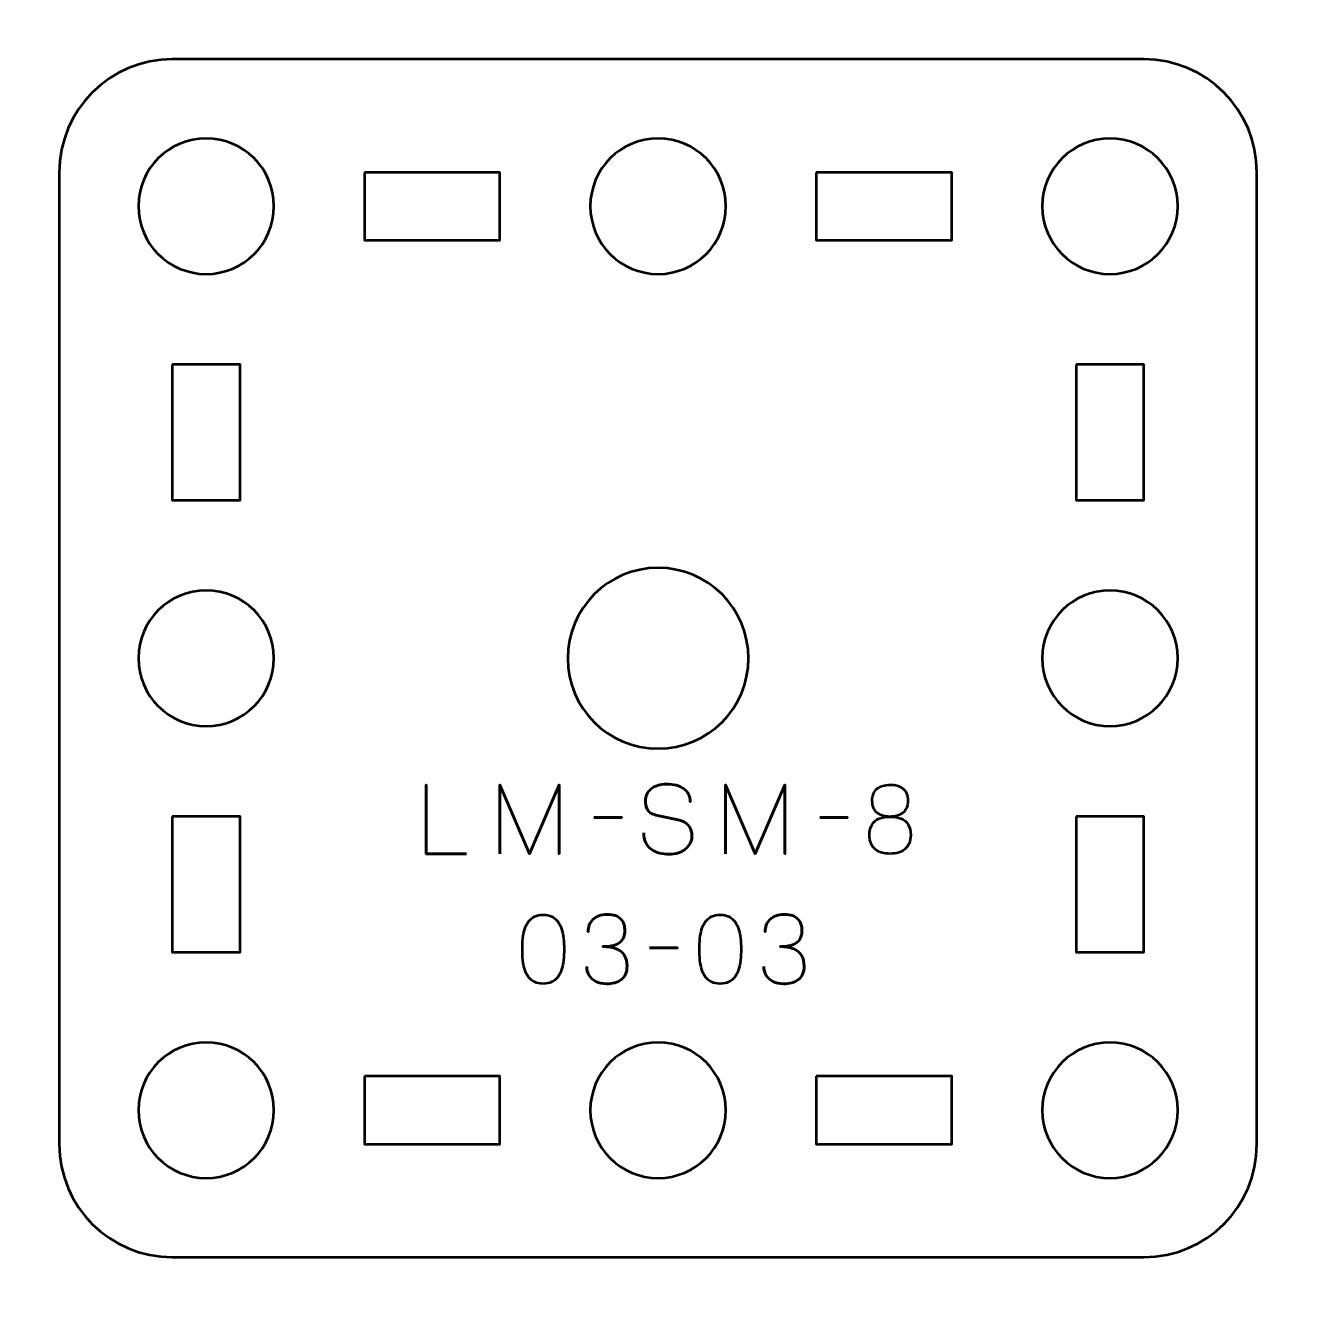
# Model space of a CAD drawing. Header units: centimetres. Extents: x -21 to 0, y -29.7 to 0.
# Drawn here: x -13.3 to -7.68, y -22.77 to -17.15 of the extents above; entities that cross this region are included whole.
import ezdxf

# ---------------------------------------------------------------- set-up
doc = ezdxf.new("R2010")
doc.units = ezdxf.units.CM
doc.header["$MEASUREMENT"] = 0
doc.layers.add('Layer 1', color=7, linetype='Continuous')

msp = doc.modelspace()

# ---------------------------------------------------------------- linework, layer by layer
at = {"layer": 'Layer 1', "color": 22, "lineweight": 53}
msp.add_open_spline([(-21.00003, -29.19995), (-21.00003, -29.19995), (-21.00003, -0.49992), (-21.00003, -0.49992), (-21.00003, -0.49992), (-21.00003, -0.22295), (-20.77694, 0.00004), (-20.49994, 0.00004), (-20.49994, 0.00004), (-20.49994, 0.00004), (-0.50008, 0.00004), (-0.50008, 0.00004), (-0.50008, 0.00004), (-0.22294, 0.00004), (0.00002, -0.22295), (0.00002, -0.49992), (0.00002, -0.49992), (0.00002, -0.49992), (0.00002, -29.19995), (0.00002, -29.19995), (0.00002, -29.19995), (0.00002, -29.47695), (-0.22294, -29.70004), (-0.50008, -29.70004), (-0.50008, -29.70004), (-0.50008, -29.70004), (-20.49994, -29.70004), (-20.49994, -29.70004), (-20.49994, -29.70004), (-20.77694, -29.70004), (-21.00003, -29.47695), (-21.00003, -29.19995)], degree=3, knots=[0, 0, 0, 0, 0.125, 0.125, 0.125, 0.125, 0.25, 0.25, 0.25, 0.25, 0.375, 0.375, 0.375, 0.375, 0.5, 0.5, 0.5, 0.5, 0.625, 0.625, 0.625, 0.625, 0.75, 0.75, 0.75, 0.75, 0.875, 0.875, 0.875, 0.875, 1, 1, 1, 1], dxfattribs=at)
at = {"layer": 'Layer 1', "color": 114, "lineweight": 53}
msp.add_open_spline([(-12.64994, -17.3), (-12.64994, -17.3), (-8.35007, -17.3), (-8.35007, -17.3), (-8.35007, -17.3), (-8.07293, -17.3), (-7.84997, -17.52309), (-7.84997, -17.80009), (-7.84997, -17.80009), (-7.84997, -17.80009), (-7.84997, -22.09996), (-7.84997, -22.09996), (-7.84997, -22.09996), (-7.84997, -22.3771), (-8.07293, -22.60006), (-8.35007, -22.60006), (-8.35007, -22.60006), (-8.35007, -22.60006), (-12.64994, -22.60006), (-12.64994, -22.60006), (-12.64994, -22.60006), (-12.92694, -22.60006), (-13.15003, -22.3771), (-13.15003, -22.09996), (-13.15003, -22.09996), (-13.15003, -22.09996), (-13.15003, -17.80009), (-13.15003, -17.80009), (-13.15003, -17.80009), (-13.15003, -17.52309), (-12.92694, -17.3), (-12.64994, -17.3)], degree=3, knots=[0, 0, 0, 0, 0.125, 0.125, 0.125, 0.125, 0.25, 0.25, 0.25, 0.25, 0.375, 0.375, 0.375, 0.375, 0.5, 0.5, 0.5, 0.5, 0.625, 0.625, 0.625, 0.625, 0.75, 0.75, 0.75, 0.75, 0.875, 0.875, 0.875, 0.875, 1, 1, 1, 1], dxfattribs=at)
at = {"layer": 'Layer 1', "lineweight": 53}
for points in [[(-12.2, -17.95003), (-12.2, -18.1158), (-12.33423, -18.25003), (-12.50001, -18.25003), (-12.50001, -18.25003), (-12.66567, -18.25003), (-12.80001, -18.1158), (-12.80001, -17.95003), (-12.80001, -17.95003), (-12.80001, -17.78436), (-12.66567, -17.65002), (-12.50001, -17.65002), (-12.50001, -17.65002), (-12.33423, -17.65002), (-12.2, -17.78436), (-12.2, -17.95003)], [(-10.19993, -17.95003), (-10.19993, -18.1158), (-10.3343, -18.25003), (-10.49993, -18.25003), (-10.49993, -18.25003), (-10.6657, -18.25003), (-10.79993, -18.1158), (-10.79993, -17.95003), (-10.79993, -17.95003), (-10.79993, -17.78436), (-10.6657, -17.65002), (-10.49993, -17.65002), (-10.49993, -17.65002), (-10.3343, -17.65002), (-10.19993, -17.78436), (-10.19993, -17.95003)], [(-8.2, -17.95003), (-8.2, -18.1158), (-8.33433, -18.25003), (-8.5, -18.25003), (-8.5, -18.25003), (-8.66563, -18.25003), (-8.8, -18.1158), (-8.8, -17.95003), (-8.8, -17.95003), (-8.8, -17.78436), (-8.66563, -17.65002), (-8.5, -17.65002), (-8.5, -17.65002), (-8.33433, -17.65002), (-8.2, -17.78436), (-8.2, -17.95003)], [(-11.79999, -17.80009), (-11.79999, -17.80009), (-11.19998, -17.80009), (-11.19998, -17.80009), (-11.19998, -17.80009), (-11.19998, -17.80009), (-11.19998, -18.1001), (-11.19998, -18.1001), (-11.19998, -18.1001), (-11.19998, -18.1001), (-11.79999, -18.1001), (-11.79999, -18.1001), (-11.79999, -18.1001), (-11.79999, -18.1001), (-11.79999, -17.80009), (-11.79999, -17.80009)], [(-9.80002, -17.80009), (-9.80002, -17.80009), (-9.20002, -17.80009), (-9.20002, -17.80009), (-9.20002, -17.80009), (-9.20002, -17.80009), (-9.20002, -18.1001), (-9.20002, -18.1001), (-9.20002, -18.1001), (-9.20002, -18.1001), (-9.80002, -18.1001), (-9.80002, -18.1001), (-9.80002, -18.1001), (-9.80002, -18.1001), (-9.80002, -17.80009), (-9.80002, -17.80009)], [(-12.64994, -18.65004), (-12.64994, -18.65004), (-12.34993, -18.65004), (-12.34993, -18.65004), (-12.34993, -18.65004), (-12.34993, -18.65004), (-12.34993, -19.25005), (-12.34993, -19.25005), (-12.34993, -19.25005), (-12.34993, -19.25005), (-12.64994, -19.25005), (-12.64994, -19.25005), (-12.64994, -19.25005), (-12.64994, -19.25005), (-12.64994, -18.65004), (-12.64994, -18.65004)], [(-8.65007, -18.65004), (-8.65007, -18.65004), (-8.35007, -18.65004), (-8.35007, -18.65004), (-8.35007, -18.65004), (-8.35007, -18.65004), (-8.35007, -19.25005), (-8.35007, -19.25005), (-8.35007, -19.25005), (-8.35007, -19.25005), (-8.65007, -19.25005), (-8.65007, -19.25005), (-8.65007, -19.25005), (-8.65007, -19.25005), (-8.65007, -18.65004), (-8.65007, -18.65004)], [(-10.09993, -19.9501), (-10.09993, -20.17094), (-10.27909, -20.3501), (-10.49993, -20.3501), (-10.49993, -20.3501), (-10.72096, -20.3501), (-10.89993, -20.17094), (-10.89993, -19.9501), (-10.89993, -19.9501), (-10.89993, -19.72907), (-10.72096, -19.5501), (-10.49993, -19.5501), (-10.49993, -19.5501), (-10.27909, -19.5501), (-10.09993, -19.72907), (-10.09993, -19.9501)], [(-12.2, -19.9501), (-12.2, -20.11573), (-12.33423, -20.2501), (-12.50001, -20.2501), (-12.50001, -20.2501), (-12.66567, -20.2501), (-12.80001, -20.11573), (-12.80001, -19.9501), (-12.80001, -19.9501), (-12.80001, -19.78433), (-12.66567, -19.6501), (-12.50001, -19.6501), (-12.50001, -19.6501), (-12.33423, -19.6501), (-12.2, -19.78433), (-12.2, -19.9501)], [(-8.2, -19.9501), (-8.2, -20.11573), (-8.33433, -20.2501), (-8.5, -20.2501), (-8.5, -20.2501), (-8.66563, -20.2501), (-8.8, -20.11573), (-8.8, -19.9501), (-8.8, -19.9501), (-8.8, -19.78433), (-8.66563, -19.6501), (-8.5, -19.6501), (-8.5, -19.6501), (-8.33433, -19.6501), (-8.2, -19.78433), (-8.2, -19.9501)], [(-12.64994, -20.65001), (-12.64994, -20.65001), (-12.34993, -20.65001), (-12.34993, -20.65001), (-12.34993, -20.65001), (-12.34993, -20.65001), (-12.34993, -21.25001), (-12.34993, -21.25001), (-12.34993, -21.25001), (-12.34993, -21.25001), (-12.64994, -21.25001), (-12.64994, -21.25001), (-12.64994, -21.25001), (-12.64994, -21.25001), (-12.64994, -20.65001), (-12.64994, -20.65001)], [(-8.65007, -20.65001), (-8.65007, -20.65001), (-8.35007, -20.65001), (-8.35007, -20.65001), (-8.35007, -20.65001), (-8.35007, -20.65001), (-8.35007, -21.25001), (-8.35007, -21.25001), (-8.35007, -21.25001), (-8.35007, -21.25001), (-8.65007, -21.25001), (-8.65007, -21.25001), (-8.65007, -21.25001), (-8.65007, -21.25001), (-8.65007, -20.65001), (-8.65007, -20.65001)], [(-12.2, -21.95003), (-12.2, -22.1157), (-12.33423, -22.25003), (-12.50001, -22.25003), (-12.50001, -22.25003), (-12.66567, -22.25003), (-12.80001, -22.1157), (-12.80001, -21.95003), (-12.80001, -21.95003), (-12.80001, -21.7844), (-12.66567, -21.65003), (-12.50001, -21.65003), (-12.50001, -21.65003), (-12.33423, -21.65003), (-12.2, -21.7844), (-12.2, -21.95003)], [(-10.19993, -21.95003), (-10.19993, -22.1157), (-10.3343, -22.25003), (-10.49993, -22.25003), (-10.49993, -22.25003), (-10.6657, -22.25003), (-10.79993, -22.1157), (-10.79993, -21.95003), (-10.79993, -21.95003), (-10.79993, -21.7844), (-10.6657, -21.65003), (-10.49993, -21.65003), (-10.49993, -21.65003), (-10.3343, -21.65003), (-10.19993, -21.7844), (-10.19993, -21.95003)], [(-8.2, -21.95003), (-8.2, -22.1157), (-8.33433, -22.25003), (-8.5, -22.25003), (-8.5, -22.25003), (-8.66563, -22.25003), (-8.8, -22.1157), (-8.8, -21.95003), (-8.8, -21.95003), (-8.8, -21.7844), (-8.66563, -21.65003), (-8.5, -21.65003), (-8.5, -21.65003), (-8.33433, -21.65003), (-8.2, -21.7844), (-8.2, -21.95003)], [(-11.79999, -21.79996), (-11.79999, -21.79996), (-11.19998, -21.79996), (-11.19998, -21.79996), (-11.19998, -21.79996), (-11.19998, -21.79996), (-11.19998, -22.09996), (-11.19998, -22.09996), (-11.19998, -22.09996), (-11.19998, -22.09996), (-11.79999, -22.09996), (-11.79999, -22.09996), (-11.79999, -22.09996), (-11.79999, -22.09996), (-11.79999, -21.79996), (-11.79999, -21.79996)], [(-9.80002, -21.79996), (-9.80002, -21.79996), (-9.20002, -21.79996), (-9.20002, -21.79996), (-9.20002, -21.79996), (-9.20002, -21.79996), (-9.20002, -22.09996), (-9.20002, -22.09996), (-9.20002, -22.09996), (-9.20002, -22.09996), (-9.80002, -22.09996), (-9.80002, -22.09996), (-9.80002, -22.09996), (-9.80002, -22.09996), (-9.80002, -21.79996), (-9.80002, -21.79996)]]:
    msp.add_open_spline(points, degree=3, knots=[0, 0, 0, 0, 0.25, 0.25, 0.25, 0.25, 0.5, 0.5, 0.5, 0.5, 0.75, 0.75, 0.75, 0.75, 1, 1, 1, 1], dxfattribs=at)
at = {"layer": 'Layer 1', "color": 30, "lineweight": 53}
for points, knots in [([(-11.34839, -20.81499), (-11.34839, -20.81499), (-11.52661, -20.81499), (-11.52661, -20.81499), (-11.52661, -20.81499), (-11.52661, -20.81499), (-11.52661, -20.50977), (-11.52661, -20.50977), (-11.52661, -20.50977), (-11.52661, -20.50977), (-11.52661, -20.81499), (-11.52661, -20.81499), (-11.52661, -20.81499), (-11.52661, -20.81499), (-11.34839, -20.81499), (-11.34839, -20.81499)], [0, 0, 0, 0, 0.25, 0.25, 0.25, 0.25, 0.5, 0.5, 0.5, 0.5, 0.75, 0.75, 0.75, 0.75, 1, 1, 1, 1]), ([(-11.20065, -20.81499), (-11.20065, -20.81499), (-11.20065, -20.50977), (-11.20065, -20.50977), (-11.20065, -20.50977), (-11.20065, -20.50977), (-11.06942, -20.81499), (-11.06942, -20.81499), (-11.06942, -20.81499), (-11.06942, -20.81499), (-10.93776, -20.50977), (-10.93776, -20.50977), (-10.93776, -20.50977), (-10.93776, -20.50977), (-10.93776, -20.81499), (-10.93776, -20.81499), (-10.93776, -20.81499), (-10.93776, -20.81499), (-10.93776, -20.50977), (-10.93776, -20.50977), (-10.93776, -20.50977), (-10.93776, -20.50977), (-11.06942, -20.81499), (-11.06942, -20.81499), (-11.06942, -20.81499), (-11.06942, -20.81499), (-11.20065, -20.50977), (-11.20065, -20.50977), (-11.20065, -20.50977), (-11.20065, -20.50977), (-11.20065, -20.81499), (-11.20065, -20.81499)], [0, 0, 0, 0, 0.125, 0.125, 0.125, 0.125, 0.25, 0.25, 0.25, 0.25, 0.375, 0.375, 0.375, 0.375, 0.5, 0.5, 0.5, 0.5, 0.625, 0.625, 0.625, 0.625, 0.75, 0.75, 0.75, 0.75, 0.875, 0.875, 0.875, 0.875, 1, 1, 1, 1]), ([(-10.56354, -20.7227), (-10.5634, -20.73957), (-10.56044, -20.75403), (-10.55451, -20.7661), (-10.55451, -20.7661), (-10.54865, -20.77809), (-10.54047, -20.7879), (-10.53017, -20.79552), (-10.53017, -20.79552), (-10.5198, -20.80307), (-10.50787, -20.80864), (-10.4944, -20.81224), (-10.4944, -20.81224), (-10.48099, -20.81577), (-10.4666, -20.81753), (-10.45136, -20.81753), (-10.45136, -20.81753), (-10.43598, -20.81746), (-10.42215, -20.8152), (-10.4098, -20.8109), (-10.4098, -20.8109), (-10.39752, -20.80659), (-10.38701, -20.80081), (-10.37819, -20.79354), (-10.37819, -20.79354), (-10.36944, -20.78627), (-10.36267, -20.77816), (-10.35787, -20.76913), (-10.35787, -20.76913), (-10.35307, -20.7601), (-10.35053, -20.75086), (-10.35018, -20.74133), (-10.35018, -20.74133), (-10.34976, -20.72884), (-10.35159, -20.71741), (-10.35561, -20.70711), (-10.35561, -20.70711), (-10.35964, -20.69681), (-10.36585, -20.6882), (-10.37424, -20.68115), (-10.37424, -20.68115), (-10.38257, -20.67409), (-10.39308, -20.66915), (-10.40564, -20.6664), (-10.40564, -20.6664), (-10.40564, -20.6664), (-10.50935, -20.64396), (-10.50935, -20.64396), (-10.50935, -20.64396), (-10.51909, -20.64192), (-10.52749, -20.63846), (-10.5344, -20.63366), (-10.5344, -20.63366), (-10.54132, -20.6288), (-10.54668, -20.62209), (-10.55035, -20.61348), (-10.55035, -20.61348), (-10.55402, -20.60495), (-10.55592, -20.59408), (-10.55592, -20.58089), (-10.55592, -20.58089), (-10.55592, -20.57087), (-10.55387, -20.56142), (-10.54971, -20.55253), (-10.54971, -20.55253), (-10.54562, -20.54364), (-10.53955, -20.5358), (-10.53158, -20.52889), (-10.53158, -20.52889), (-10.52361, -20.52205), (-10.51373, -20.51668), (-10.50202, -20.5128), (-10.50202, -20.5128), (-10.49023, -20.50885), (-10.47676, -20.50688), (-10.46152, -20.50681), (-10.46152, -20.50681), (-10.44621, -20.50681), (-10.43217, -20.50857), (-10.41933, -20.5121), (-10.41933, -20.5121), (-10.40656, -20.51563), (-10.39548, -20.52071), (-10.38617, -20.52748), (-10.38617, -20.52748), (-10.37685, -20.53425), (-10.36966, -20.54258), (-10.36472, -20.55231), (-10.36472, -20.55231), (-10.35978, -20.56212), (-10.35745, -20.57334), (-10.3578, -20.58597), (-10.3578, -20.58597), (-10.35745, -20.57334), (-10.35978, -20.56212), (-10.36472, -20.55231), (-10.36472, -20.55231), (-10.36966, -20.54258), (-10.37685, -20.53425), (-10.38617, -20.52748), (-10.38617, -20.52748), (-10.39548, -20.52071), (-10.40656, -20.51563), (-10.41933, -20.5121), (-10.41933, -20.5121), (-10.43217, -20.50857), (-10.44621, -20.50681), (-10.46152, -20.50681), (-10.46152, -20.50681), (-10.47676, -20.50688), (-10.49023, -20.50885), (-10.50202, -20.5128), (-10.50202, -20.5128), (-10.51373, -20.51668), (-10.52361, -20.52205), (-10.53158, -20.52889), (-10.53158, -20.52889), (-10.53955, -20.5358), (-10.54562, -20.54364), (-10.54971, -20.55253), (-10.54971, -20.55253), (-10.55387, -20.56142), (-10.55592, -20.57087), (-10.55592, -20.58089), (-10.55592, -20.58089), (-10.55592, -20.59408), (-10.55409, -20.60495), (-10.55056, -20.61341), (-10.55056, -20.61341), (-10.54696, -20.62195), (-10.54167, -20.62858), (-10.53475, -20.63345), (-10.53475, -20.63345), (-10.52784, -20.63825), (-10.51937, -20.64178), (-10.50935, -20.64396), (-10.50935, -20.64396), (-10.50935, -20.64396), (-10.40564, -20.6664), (-10.40564, -20.6664), (-10.40564, -20.6664), (-10.3928, -20.66915), (-10.38221, -20.67409), (-10.37389, -20.68115), (-10.37389, -20.68115), (-10.36549, -20.6882), (-10.35935, -20.69681), (-10.3554, -20.70711), (-10.3554, -20.70711), (-10.35152, -20.71741), (-10.34976, -20.72884), (-10.35018, -20.74133), (-10.35018, -20.74133), (-10.35053, -20.75086), (-10.35307, -20.7601), (-10.35787, -20.76913), (-10.35787, -20.76913), (-10.36267, -20.77816), (-10.36944, -20.78627), (-10.37819, -20.79354), (-10.37819, -20.79354), (-10.38701, -20.80081), (-10.39752, -20.80659), (-10.4098, -20.8109), (-10.4098, -20.8109), (-10.42215, -20.8152), (-10.43598, -20.81746), (-10.45136, -20.81753), (-10.45136, -20.81753), (-10.4666, -20.81753), (-10.48099, -20.81577), (-10.4944, -20.81224), (-10.4944, -20.81224), (-10.50787, -20.80864), (-10.5198, -20.80307), (-10.53017, -20.79552), (-10.53017, -20.79552), (-10.54047, -20.7879), (-10.54865, -20.77809), (-10.55451, -20.7661), (-10.55451, -20.7661), (-10.56044, -20.75403), (-10.5634, -20.73957), (-10.56354, -20.7227)], [0, 0, 0, 0, 0.0217391, 0.0217391, 0.0217391, 0.0217391, 0.0434783, 0.0434783, 0.0434783, 0.0434783, 0.0652174, 0.0652174, 0.0652174, 0.0652174, 0.0869565, 0.0869565, 0.0869565, 0.0869565, 0.1086957, 0.1086957, 0.1086957, 0.1086957, 0.1304348, 0.1304348, 0.1304348, 0.1304348, 0.1521739, 0.1521739, 0.1521739, 0.1521739, 0.173913, 0.173913, 0.173913, 0.173913, 0.1956522, 0.1956522, 0.1956522, 0.1956522, 0.2173913, 0.2173913, 0.2173913, 0.2173913, 0.2391304, 0.2391304, 0.2391304, 0.2391304, 0.2608696, 0.2608696, 0.2608696, 0.2608696, 0.2826087, 0.2826087, 0.2826087, 0.2826087, 0.3043478, 0.3043478, 0.3043478, 0.3043478, 0.326087, 0.326087, 0.326087, 0.326087, 0.3478261, 0.3478261, 0.3478261, 0.3478261, 0.3695652, 0.3695652, 0.3695652, 0.3695652, 0.3913043, 0.3913043, 0.3913043, 0.3913043, 0.4130435, 0.4130435, 0.4130435, 0.4130435, 0.4347826, 0.4347826, 0.4347826, 0.4347826, 0.4565217, 0.4565217, 0.4565217, 0.4565217, 0.4782609, 0.4782609, 0.4782609, 0.4782609, 0.5, 0.5, 0.5, 0.5, 0.5217391, 0.5217391, 0.5217391, 0.5217391, 0.5434783, 0.5434783, 0.5434783, 0.5434783, 0.5652174, 0.5652174, 0.5652174, 0.5652174, 0.5869565, 0.5869565, 0.5869565, 0.5869565, 0.6086957, 0.6086957, 0.6086957, 0.6086957, 0.6304348, 0.6304348, 0.6304348, 0.6304348, 0.6521739, 0.6521739, 0.6521739, 0.6521739, 0.673913, 0.673913, 0.673913, 0.673913, 0.6956522, 0.6956522, 0.6956522, 0.6956522, 0.7173913, 0.7173913, 0.7173913, 0.7173913, 0.7391304, 0.7391304, 0.7391304, 0.7391304, 0.7608696, 0.7608696, 0.7608696, 0.7608696, 0.7826087, 0.7826087, 0.7826087, 0.7826087, 0.8043478, 0.8043478, 0.8043478, 0.8043478, 0.826087, 0.826087, 0.826087, 0.826087, 0.8478261, 0.8478261, 0.8478261, 0.8478261, 0.8695652, 0.8695652, 0.8695652, 0.8695652, 0.8913043, 0.8913043, 0.8913043, 0.8913043, 0.9130435, 0.9130435, 0.9130435, 0.9130435, 0.9347826, 0.9347826, 0.9347826, 0.9347826, 0.9565217, 0.9565217, 0.9565217, 0.9565217, 0.9782609, 0.9782609, 0.9782609, 0.9782609, 1, 1, 1, 1]), ([(-10.20159, -20.81499), (-10.20159, -20.81499), (-10.20159, -20.50977), (-10.20159, -20.50977), (-10.20159, -20.50977), (-10.20159, -20.50977), (-10.07036, -20.81499), (-10.07036, -20.81499), (-10.07036, -20.81499), (-10.07036, -20.81499), (-9.9387, -20.50977), (-9.9387, -20.50977), (-9.9387, -20.50977), (-9.9387, -20.50977), (-9.9387, -20.81499), (-9.9387, -20.81499), (-9.9387, -20.81499), (-9.9387, -20.81499), (-9.9387, -20.50977), (-9.9387, -20.50977), (-9.9387, -20.50977), (-9.9387, -20.50977), (-10.07036, -20.81499), (-10.07036, -20.81499), (-10.07036, -20.81499), (-10.07036, -20.81499), (-10.20159, -20.50977), (-10.20159, -20.50977), (-10.20159, -20.50977), (-10.20159, -20.50977), (-10.20159, -20.81499), (-10.20159, -20.81499)], [0, 0, 0, 0, 0.125, 0.125, 0.125, 0.125, 0.25, 0.25, 0.25, 0.25, 0.375, 0.375, 0.375, 0.375, 0.5, 0.5, 0.5, 0.5, 0.625, 0.625, 0.625, 0.625, 0.75, 0.75, 0.75, 0.75, 0.875, 0.875, 0.875, 0.875, 1, 1, 1, 1]), ([(-9.47346, -20.65116), (-9.4626, -20.65116), (-9.45244, -20.64989), (-9.44291, -20.64735), (-9.44291, -20.64735), (-9.43346, -20.64474), (-9.42513, -20.64065), (-9.41787, -20.63507), (-9.41787, -20.63507), (-9.41067, -20.6295), (-9.40503, -20.62223), (-9.40093, -20.61327), (-9.40093, -20.61327), (-9.39684, -20.60438), (-9.3948, -20.59359), (-9.39473, -20.58089), (-9.39473, -20.58089), (-9.3948, -20.56819), (-9.39677, -20.55732), (-9.40065, -20.54829), (-9.40065, -20.54829), (-9.40453, -20.53926), (-9.41004, -20.53185), (-9.41709, -20.52614), (-9.41709, -20.52614), (-9.42415, -20.52049), (-9.43247, -20.51633), (-9.44207, -20.51372), (-9.44207, -20.51372), (-9.45159, -20.51111), (-9.46211, -20.50998), (-9.47346, -20.51019), (-9.47346, -20.51019), (-9.48482, -20.51033), (-9.49534, -20.51182), (-9.50486, -20.51443), (-9.50486, -20.51443), (-9.51446, -20.51711), (-9.52278, -20.5212), (-9.52984, -20.52677), (-9.52984, -20.52677), (-9.53689, -20.53235), (-9.5424, -20.53961), (-9.54628, -20.5485), (-9.54628, -20.5485), (-9.55016, -20.55746), (-9.55213, -20.56819), (-9.5522, -20.58089), (-9.5522, -20.58089), (-9.55213, -20.59359), (-9.55009, -20.60438), (-9.54599, -20.61327), (-9.54599, -20.61327), (-9.5419, -20.62223), (-9.53626, -20.6295), (-9.52899, -20.63507), (-9.52899, -20.63507), (-9.52179, -20.64065), (-9.51347, -20.64474), (-9.50401, -20.64735), (-9.50401, -20.64735), (-9.49449, -20.64989), (-9.48433, -20.65116), (-9.47346, -20.65116)], [0, 0, 0, 0, 0.0625, 0.0625, 0.0625, 0.0625, 0.125, 0.125, 0.125, 0.125, 0.1875, 0.1875, 0.1875, 0.1875, 0.25, 0.25, 0.25, 0.25, 0.3125, 0.3125, 0.3125, 0.3125, 0.375, 0.375, 0.375, 0.375, 0.4375, 0.4375, 0.4375, 0.4375, 0.5, 0.5, 0.5, 0.5, 0.5625, 0.5625, 0.5625, 0.5625, 0.625, 0.625, 0.625, 0.625, 0.6875, 0.6875, 0.6875, 0.6875, 0.75, 0.75, 0.75, 0.75, 0.8125, 0.8125, 0.8125, 0.8125, 0.875, 0.875, 0.875, 0.875, 0.9375, 0.9375, 0.9375, 0.9375, 1, 1, 1, 1]), ([(-9.47346, -20.65116), (-9.4626, -20.65116), (-9.45244, -20.64989), (-9.44291, -20.64735), (-9.44291, -20.64735), (-9.43346, -20.64474), (-9.42513, -20.64065), (-9.41787, -20.63507), (-9.41787, -20.63507), (-9.41067, -20.6295), (-9.40503, -20.62223), (-9.40093, -20.61327), (-9.40093, -20.61327), (-9.39684, -20.60438), (-9.3948, -20.59359), (-9.39473, -20.58089), (-9.39473, -20.58089), (-9.3948, -20.56819), (-9.39677, -20.55732), (-9.40065, -20.54829), (-9.40065, -20.54829), (-9.40453, -20.53926), (-9.41004, -20.53185), (-9.41709, -20.52614), (-9.41709, -20.52614), (-9.42415, -20.52049), (-9.43247, -20.51633), (-9.44207, -20.51372), (-9.44207, -20.51372), (-9.45159, -20.51111), (-9.46211, -20.50998), (-9.47346, -20.51019), (-9.47346, -20.51019), (-9.48482, -20.51033), (-9.49534, -20.51182), (-9.50486, -20.51443), (-9.50486, -20.51443), (-9.51446, -20.51711), (-9.52278, -20.5212), (-9.52984, -20.52677), (-9.52984, -20.52677), (-9.53689, -20.53235), (-9.5424, -20.53961), (-9.54628, -20.5485), (-9.54628, -20.5485), (-9.55016, -20.55746), (-9.55213, -20.56819), (-9.5522, -20.58089), (-9.5522, -20.58089), (-9.55213, -20.59359), (-9.55009, -20.60438), (-9.54599, -20.61327), (-9.54599, -20.61327), (-9.5419, -20.62223), (-9.53626, -20.6295), (-9.52899, -20.63507), (-9.52899, -20.63507), (-9.52179, -20.64065), (-9.51347, -20.64474), (-9.50401, -20.64735), (-9.50401, -20.64735), (-9.49449, -20.64989), (-9.48433, -20.65116), (-9.47346, -20.65116)], [0, 0, 0, 0, 0.0625, 0.0625, 0.0625, 0.0625, 0.125, 0.125, 0.125, 0.125, 0.1875, 0.1875, 0.1875, 0.1875, 0.25, 0.25, 0.25, 0.25, 0.3125, 0.3125, 0.3125, 0.3125, 0.375, 0.375, 0.375, 0.375, 0.4375, 0.4375, 0.4375, 0.4375, 0.5, 0.5, 0.5, 0.5, 0.5625, 0.5625, 0.5625, 0.5625, 0.625, 0.625, 0.625, 0.625, 0.6875, 0.6875, 0.6875, 0.6875, 0.75, 0.75, 0.75, 0.75, 0.8125, 0.8125, 0.8125, 0.8125, 0.875, 0.875, 0.875, 0.875, 0.9375, 0.9375, 0.9375, 0.9375, 1, 1, 1, 1]), ([(-10.78367, -20.65539), (-10.78367, -20.65539), (-10.66048, -20.65539), (-10.66048, -20.65539), (-10.66048, -20.65539), (-10.66048, -20.65539), (-10.78367, -20.65539), (-10.78367, -20.65539)], [0, 0, 0, 0, 0.5, 0.5, 0.5, 0.5, 1, 1, 1, 1]), ([(-9.78461, -20.65539), (-9.78461, -20.65539), (-9.66142, -20.65539), (-9.66142, -20.65539), (-9.66142, -20.65539), (-9.66142, -20.65539), (-9.78461, -20.65539), (-9.78461, -20.65539)], [0, 0, 0, 0, 0.5, 0.5, 0.5, 0.5, 1, 1, 1, 1]), ([(-9.47346, -20.81499), (-9.46076, -20.81499), (-9.44891, -20.81351), (-9.4379, -20.8104), (-9.4379, -20.8104), (-9.4269, -20.8073), (-9.41723, -20.80243), (-9.40884, -20.7958), (-9.40884, -20.7958), (-9.40051, -20.78924), (-9.39395, -20.78077), (-9.38922, -20.77033), (-9.38922, -20.77033), (-9.38449, -20.75996), (-9.3821, -20.74747), (-9.38203, -20.73286), (-9.38203, -20.73286), (-9.38217, -20.71346), (-9.38598, -20.69773), (-9.39353, -20.68573), (-9.39353, -20.68573), (-9.40107, -20.67367), (-9.41166, -20.66492), (-9.42528, -20.65935), (-9.42528, -20.65935), (-9.43896, -20.65384), (-9.45498, -20.65109), (-9.47346, -20.65116), (-9.47346, -20.65116), (-9.49188, -20.65109), (-9.50797, -20.65384), (-9.52151, -20.65935), (-9.52151, -20.65935), (-9.53513, -20.66492), (-9.54564, -20.67367), (-9.55312, -20.68573), (-9.55312, -20.68573), (-9.5606, -20.69773), (-9.56441, -20.71346), (-9.56448, -20.73286), (-9.56448, -20.73286), (-9.56441, -20.74747), (-9.56201, -20.75996), (-9.55728, -20.77033), (-9.55728, -20.77033), (-9.55256, -20.78077), (-9.54607, -20.78924), (-9.53767, -20.7958), (-9.53767, -20.7958), (-9.52934, -20.80243), (-9.51975, -20.8073), (-9.50874, -20.8104), (-9.50874, -20.8104), (-9.49781, -20.81351), (-9.48602, -20.81499), (-9.47346, -20.81499)], [0, 0, 0, 0, 0.0714286, 0.0714286, 0.0714286, 0.0714286, 0.1428571, 0.1428571, 0.1428571, 0.1428571, 0.2142857, 0.2142857, 0.2142857, 0.2142857, 0.2857143, 0.2857143, 0.2857143, 0.2857143, 0.3571429, 0.3571429, 0.3571429, 0.3571429, 0.4285714, 0.4285714, 0.4285714, 0.4285714, 0.5, 0.5, 0.5, 0.5, 0.5714286, 0.5714286, 0.5714286, 0.5714286, 0.6428571, 0.6428571, 0.6428571, 0.6428571, 0.7142857, 0.7142857, 0.7142857, 0.7142857, 0.7857143, 0.7857143, 0.7857143, 0.7857143, 0.8571429, 0.8571429, 0.8571429, 0.8571429, 0.9285714, 0.9285714, 0.9285714, 0.9285714, 1, 1, 1, 1]), ([(-9.47346, -20.81499), (-9.46076, -20.81499), (-9.44891, -20.81351), (-9.4379, -20.8104), (-9.4379, -20.8104), (-9.4269, -20.8073), (-9.41723, -20.80243), (-9.40884, -20.7958), (-9.40884, -20.7958), (-9.40051, -20.78924), (-9.39395, -20.78077), (-9.38922, -20.77033), (-9.38922, -20.77033), (-9.38449, -20.75996), (-9.3821, -20.74747), (-9.38203, -20.73286), (-9.38203, -20.73286), (-9.38217, -20.71346), (-9.38598, -20.69773), (-9.39353, -20.68573), (-9.39353, -20.68573), (-9.40107, -20.67367), (-9.41166, -20.66492), (-9.42528, -20.65935), (-9.42528, -20.65935), (-9.43896, -20.65384), (-9.45498, -20.65109), (-9.47346, -20.65116), (-9.47346, -20.65116), (-9.49188, -20.65109), (-9.50797, -20.65384), (-9.52151, -20.65935), (-9.52151, -20.65935), (-9.53513, -20.66492), (-9.54564, -20.67367), (-9.55312, -20.68573), (-9.55312, -20.68573), (-9.5606, -20.69773), (-9.56441, -20.71346), (-9.56448, -20.73286), (-9.56448, -20.73286), (-9.56441, -20.74747), (-9.56201, -20.75996), (-9.55728, -20.77033), (-9.55728, -20.77033), (-9.55256, -20.78077), (-9.54607, -20.78924), (-9.53767, -20.7958), (-9.53767, -20.7958), (-9.52934, -20.80243), (-9.51975, -20.8073), (-9.50874, -20.8104), (-9.50874, -20.8104), (-9.49781, -20.81351), (-9.48602, -20.81499), (-9.47346, -20.81499)], [0, 0, 0, 0, 0.0714286, 0.0714286, 0.0714286, 0.0714286, 0.1428571, 0.1428571, 0.1428571, 0.1428571, 0.2142857, 0.2142857, 0.2142857, 0.2142857, 0.2857143, 0.2857143, 0.2857143, 0.2857143, 0.3571429, 0.3571429, 0.3571429, 0.3571429, 0.4285714, 0.4285714, 0.4285714, 0.4285714, 0.5, 0.5, 0.5, 0.5, 0.5714286, 0.5714286, 0.5714286, 0.5714286, 0.6428571, 0.6428571, 0.6428571, 0.6428571, 0.7142857, 0.7142857, 0.7142857, 0.7142857, 0.7857143, 0.7857143, 0.7857143, 0.7857143, 0.8571429, 0.8571429, 0.8571429, 0.8571429, 0.9285714, 0.9285714, 0.9285714, 0.9285714, 1, 1, 1, 1]), ([(-11.00845, -21.3903), (-10.99364, -21.39023), (-10.98087, -21.38762), (-10.97021, -21.38254), (-10.97021, -21.38254), (-10.95963, -21.37746), (-10.95081, -21.37019), (-10.94376, -21.36095), (-10.94376, -21.36095), (-10.93677, -21.35164), (-10.93127, -21.34063), (-10.92718, -21.32793), (-10.92718, -21.32793), (-10.92315, -21.31523), (-10.92026, -21.30133), (-10.91864, -21.28609), (-10.91864, -21.28609), (-10.91694, -21.27085), (-10.9161, -21.25483), (-10.91617, -21.2379), (-10.91617, -21.2379), (-10.9161, -21.22104), (-10.91694, -21.20502), (-10.91864, -21.18985), (-10.91864, -21.18985), (-10.92026, -21.17468), (-10.92315, -21.16071), (-10.92718, -21.14801), (-10.92718, -21.14801), (-10.93127, -21.13538), (-10.93677, -21.12438), (-10.94376, -21.11499), (-10.94376, -21.11499), (-10.95081, -21.10568), (-10.95963, -21.09841), (-10.97021, -21.09333), (-10.97021, -21.09333), (-10.98087, -21.08818), (-10.99364, -21.08557), (-11.00845, -21.0855), (-11.00845, -21.0855), (-11.02327, -21.08557), (-11.03604, -21.08818), (-11.0467, -21.09333), (-11.0467, -21.09333), (-11.05728, -21.09841), (-11.0661, -21.10568), (-11.07315, -21.11499), (-11.07315, -21.11499), (-11.08014, -21.12438), (-11.08564, -21.13538), (-11.08973, -21.14801), (-11.08973, -21.14801), (-11.09376, -21.16071), (-11.09665, -21.17468), (-11.09827, -21.18985), (-11.09827, -21.18985), (-11.09996, -21.20502), (-11.10081, -21.22104), (-11.10074, -21.2379), (-11.10074, -21.2379), (-11.10081, -21.25483), (-11.09996, -21.27085), (-11.09827, -21.28609), (-11.09827, -21.28609), (-11.09665, -21.30133), (-11.09376, -21.31523), (-11.08973, -21.32793), (-11.08973, -21.32793), (-11.08564, -21.34063), (-11.08014, -21.35164), (-11.07315, -21.36095), (-11.07315, -21.36095), (-11.0661, -21.37019), (-11.05728, -21.37746), (-11.0467, -21.38254), (-11.0467, -21.38254), (-11.03604, -21.38762), (-11.02327, -21.39023), (-11.00845, -21.3903)], [0, 0, 0, 0, 0.05, 0.05, 0.05, 0.05, 0.1, 0.1, 0.1, 0.1, 0.15, 0.15, 0.15, 0.15, 0.2, 0.2, 0.2, 0.2, 0.25, 0.25, 0.25, 0.25, 0.3, 0.3, 0.3, 0.3, 0.35, 0.35, 0.35, 0.35, 0.4, 0.4, 0.4, 0.4, 0.45, 0.45, 0.45, 0.45, 0.5, 0.5, 0.5, 0.5, 0.55, 0.55, 0.55, 0.55, 0.6, 0.6, 0.6, 0.6, 0.65, 0.65, 0.65, 0.65, 0.7, 0.7, 0.7, 0.7, 0.75, 0.75, 0.75, 0.75, 0.8, 0.8, 0.8, 0.8, 0.85, 0.85, 0.85, 0.85, 0.9, 0.9, 0.9, 0.9, 0.95, 0.95, 0.95, 0.95, 1, 1, 1, 1]), ([(-11.00845, -21.3903), (-10.99364, -21.39023), (-10.98087, -21.38762), (-10.97021, -21.38254), (-10.97021, -21.38254), (-10.95963, -21.37746), (-10.95081, -21.37019), (-10.94376, -21.36095), (-10.94376, -21.36095), (-10.93677, -21.35164), (-10.93127, -21.34063), (-10.92718, -21.32793), (-10.92718, -21.32793), (-10.92315, -21.31523), (-10.92026, -21.30133), (-10.91864, -21.28609), (-10.91864, -21.28609), (-10.91694, -21.27085), (-10.9161, -21.25483), (-10.91617, -21.2379), (-10.91617, -21.2379), (-10.9161, -21.22104), (-10.91694, -21.20502), (-10.91864, -21.18985), (-10.91864, -21.18985), (-10.92026, -21.17468), (-10.92315, -21.16071), (-10.92718, -21.14801), (-10.92718, -21.14801), (-10.93127, -21.13538), (-10.93677, -21.12438), (-10.94376, -21.11499), (-10.94376, -21.11499), (-10.95081, -21.10568), (-10.95963, -21.09841), (-10.97021, -21.09333), (-10.97021, -21.09333), (-10.98087, -21.08818), (-10.99364, -21.08557), (-11.00845, -21.0855), (-11.00845, -21.0855), (-11.02327, -21.08557), (-11.03604, -21.08818), (-11.0467, -21.09333), (-11.0467, -21.09333), (-11.05728, -21.09841), (-11.0661, -21.10568), (-11.07315, -21.11499), (-11.07315, -21.11499), (-11.08014, -21.12438), (-11.08564, -21.13538), (-11.08973, -21.14801), (-11.08973, -21.14801), (-11.09376, -21.16071), (-11.09665, -21.17468), (-11.09827, -21.18985), (-11.09827, -21.18985), (-11.09996, -21.20502), (-11.10081, -21.22104), (-11.10074, -21.2379), (-11.10074, -21.2379), (-11.10081, -21.25483), (-11.09996, -21.27085), (-11.09827, -21.28609), (-11.09827, -21.28609), (-11.09665, -21.30133), (-11.09376, -21.31523), (-11.08973, -21.32793), (-11.08973, -21.32793), (-11.08564, -21.34063), (-11.08014, -21.35164), (-11.07315, -21.36095), (-11.07315, -21.36095), (-11.0661, -21.37019), (-11.05728, -21.37746), (-11.0467, -21.38254), (-11.0467, -21.38254), (-11.03604, -21.38762), (-11.02327, -21.39023), (-11.00845, -21.3903)], [0, 0, 0, 0, 0.05, 0.05, 0.05, 0.05, 0.1, 0.1, 0.1, 0.1, 0.15, 0.15, 0.15, 0.15, 0.2, 0.2, 0.2, 0.2, 0.25, 0.25, 0.25, 0.25, 0.3, 0.3, 0.3, 0.3, 0.35, 0.35, 0.35, 0.35, 0.4, 0.4, 0.4, 0.4, 0.45, 0.45, 0.45, 0.45, 0.5, 0.5, 0.5, 0.5, 0.55, 0.55, 0.55, 0.55, 0.6, 0.6, 0.6, 0.6, 0.65, 0.65, 0.65, 0.65, 0.7, 0.7, 0.7, 0.7, 0.75, 0.75, 0.75, 0.75, 0.8, 0.8, 0.8, 0.8, 0.85, 0.85, 0.85, 0.85, 0.9, 0.9, 0.9, 0.9, 0.95, 0.95, 0.95, 0.95, 1, 1, 1, 1]), ([(-10.81584, -21.31368), (-10.81577, -21.32892), (-10.81224, -21.34218), (-10.80526, -21.35368), (-10.80526, -21.35368), (-10.79827, -21.36511), (-10.78832, -21.37407), (-10.77534, -21.38049), (-10.77534, -21.38049), (-10.76236, -21.38691), (-10.74677, -21.39016), (-10.72863, -21.3903), (-10.72863, -21.3903), (-10.71502, -21.3903), (-10.70267, -21.38889), (-10.69145, -21.38593), (-10.69145, -21.38593), (-10.6803, -21.38296), (-10.67071, -21.37838), (-10.66259, -21.3721), (-10.66259, -21.3721), (-10.65448, -21.36582), (-10.64827, -21.3577), (-10.64383, -21.34783), (-10.64383, -21.34783), (-10.63945, -21.33788), (-10.63727, -21.32595), (-10.6372, -21.31198), (-10.6372, -21.31198), (-10.63712, -21.29336), (-10.64093, -21.27762), (-10.64848, -21.26485), (-10.64848, -21.26485), (-10.65603, -21.25208), (-10.66775, -21.24249), (-10.68348, -21.23593), (-10.68348, -21.23593), (-10.69921, -21.22936), (-10.71939, -21.22605), (-10.74387, -21.22605), (-10.74387, -21.22605), (-10.7256, -21.22612), (-10.71029, -21.22443), (-10.6978, -21.22097), (-10.6978, -21.22097), (-10.68538, -21.21751), (-10.67544, -21.21264), (-10.66796, -21.20629), (-10.66796, -21.20629), (-10.66048, -21.20001), (-10.65505, -21.19253), (-10.6518, -21.18393), (-10.6518, -21.18393), (-10.64848, -21.17539), (-10.64686, -21.16601), (-10.64693, -21.15578), (-10.64693, -21.15578), (-10.64686, -21.14554), (-10.64827, -21.13609), (-10.65109, -21.12734), (-10.65109, -21.12734), (-10.65385, -21.11859), (-10.65836, -21.1109), (-10.6645, -21.10434), (-10.6645, -21.10434), (-10.67064, -21.09778), (-10.67875, -21.09263), (-10.6887, -21.08896), (-10.6887, -21.08896), (-10.69872, -21.08529), (-10.71093, -21.08346), (-10.72525, -21.08339), (-10.72525, -21.08339), (-10.7395, -21.08346), (-10.75199, -21.08557), (-10.76257, -21.08967), (-10.76257, -21.08967), (-10.77323, -21.09376), (-10.78197, -21.09933), (-10.78903, -21.10646), (-10.78903, -21.10646), (-10.79601, -21.11358), (-10.80124, -21.1217), (-10.80469, -21.13087), (-10.80469, -21.13087), (-10.80822, -21.14004), (-10.80991, -21.14978), (-10.80991, -21.16001), (-10.80991, -21.16001), (-10.80991, -21.14978), (-10.80822, -21.14004), (-10.80469, -21.13087), (-10.80469, -21.13087), (-10.80124, -21.1217), (-10.79601, -21.11358), (-10.78903, -21.10646), (-10.78903, -21.10646), (-10.78197, -21.09933), (-10.77323, -21.09376), (-10.76257, -21.08967), (-10.76257, -21.08967), (-10.75199, -21.08557), (-10.7395, -21.08346), (-10.72525, -21.08339), (-10.72525, -21.08339), (-10.71093, -21.08346), (-10.69872, -21.08529), (-10.6887, -21.08896), (-10.6887, -21.08896), (-10.67875, -21.09263), (-10.67064, -21.09778), (-10.6645, -21.10434), (-10.6645, -21.10434), (-10.65836, -21.1109), (-10.65385, -21.11859), (-10.65109, -21.12734), (-10.65109, -21.12734), (-10.64827, -21.13609), (-10.64686, -21.14554), (-10.64693, -21.15578), (-10.64693, -21.15578), (-10.64686, -21.16601), (-10.64848, -21.17539), (-10.6518, -21.18393), (-10.6518, -21.18393), (-10.65505, -21.19253), (-10.66048, -21.20001), (-10.66796, -21.20629), (-10.66796, -21.20629), (-10.67544, -21.21264), (-10.68538, -21.21751), (-10.6978, -21.22097), (-10.6978, -21.22097), (-10.71029, -21.22443), (-10.7256, -21.22612), (-10.74387, -21.22605), (-10.74387, -21.22605), (-10.71939, -21.22605), (-10.69921, -21.22936), (-10.68348, -21.23593), (-10.68348, -21.23593), (-10.66775, -21.24249), (-10.65603, -21.25208), (-10.64848, -21.26485), (-10.64848, -21.26485), (-10.64093, -21.27762), (-10.63712, -21.29336), (-10.6372, -21.31198), (-10.6372, -21.31198), (-10.63727, -21.32595), (-10.63945, -21.33788), (-10.64383, -21.34783), (-10.64383, -21.34783), (-10.64827, -21.3577), (-10.65448, -21.36582), (-10.66259, -21.3721), (-10.66259, -21.3721), (-10.67071, -21.37838), (-10.6803, -21.38296), (-10.69145, -21.38593), (-10.69145, -21.38593), (-10.70267, -21.38889), (-10.71502, -21.3903), (-10.72863, -21.3903), (-10.72863, -21.3903), (-10.74677, -21.39016), (-10.76236, -21.38691), (-10.77534, -21.38049), (-10.77534, -21.38049), (-10.78832, -21.37407), (-10.79827, -21.36511), (-10.80526, -21.35368), (-10.80526, -21.35368), (-10.81224, -21.34218), (-10.81577, -21.32892), (-10.81584, -21.31368)], [0, 0, 0, 0, 0.0227273, 0.0227273, 0.0227273, 0.0227273, 0.0454545, 0.0454545, 0.0454545, 0.0454545, 0.0681818, 0.0681818, 0.0681818, 0.0681818, 0.0909091, 0.0909091, 0.0909091, 0.0909091, 0.1136364, 0.1136364, 0.1136364, 0.1136364, 0.1363636, 0.1363636, 0.1363636, 0.1363636, 0.1590909, 0.1590909, 0.1590909, 0.1590909, 0.1818182, 0.1818182, 0.1818182, 0.1818182, 0.2045455, 0.2045455, 0.2045455, 0.2045455, 0.2272727, 0.2272727, 0.2272727, 0.2272727, 0.25, 0.25, 0.25, 0.25, 0.2727273, 0.2727273, 0.2727273, 0.2727273, 0.2954545, 0.2954545, 0.2954545, 0.2954545, 0.3181818, 0.3181818, 0.3181818, 0.3181818, 0.3409091, 0.3409091, 0.3409091, 0.3409091, 0.3636364, 0.3636364, 0.3636364, 0.3636364, 0.3863636, 0.3863636, 0.3863636, 0.3863636, 0.4090909, 0.4090909, 0.4090909, 0.4090909, 0.4318182, 0.4318182, 0.4318182, 0.4318182, 0.4545455, 0.4545455, 0.4545455, 0.4545455, 0.4772727, 0.4772727, 0.4772727, 0.4772727, 0.5, 0.5, 0.5, 0.5, 0.5227273, 0.5227273, 0.5227273, 0.5227273, 0.5454545, 0.5454545, 0.5454545, 0.5454545, 0.5681818, 0.5681818, 0.5681818, 0.5681818, 0.5909091, 0.5909091, 0.5909091, 0.5909091, 0.6136364, 0.6136364, 0.6136364, 0.6136364, 0.6363636, 0.6363636, 0.6363636, 0.6363636, 0.6590909, 0.6590909, 0.6590909, 0.6590909, 0.6818182, 0.6818182, 0.6818182, 0.6818182, 0.7045455, 0.7045455, 0.7045455, 0.7045455, 0.7272727, 0.7272727, 0.7272727, 0.7272727, 0.75, 0.75, 0.75, 0.75, 0.7727273, 0.7727273, 0.7727273, 0.7727273, 0.7954545, 0.7954545, 0.7954545, 0.7954545, 0.8181818, 0.8181818, 0.8181818, 0.8181818, 0.8409091, 0.8409091, 0.8409091, 0.8409091, 0.8636364, 0.8636364, 0.8636364, 0.8636364, 0.8863636, 0.8863636, 0.8863636, 0.8863636, 0.9090909, 0.9090909, 0.9090909, 0.9090909, 0.9318182, 0.9318182, 0.9318182, 0.9318182, 0.9545455, 0.9545455, 0.9545455, 0.9545455, 0.9772727, 0.9772727, 0.9772727, 0.9772727, 1, 1, 1, 1]), ([(-10.22487, -21.3903), (-10.21006, -21.39023), (-10.19729, -21.38762), (-10.18663, -21.38254), (-10.18663, -21.38254), (-10.17605, -21.37746), (-10.16723, -21.37019), (-10.16018, -21.36095), (-10.16018, -21.36095), (-10.15319, -21.35164), (-10.14769, -21.34063), (-10.1436, -21.32793), (-10.1436, -21.32793), (-10.13957, -21.31523), (-10.13668, -21.30133), (-10.13506, -21.28609), (-10.13506, -21.28609), (-10.13336, -21.27085), (-10.13252, -21.25483), (-10.13259, -21.2379), (-10.13259, -21.2379), (-10.13252, -21.22104), (-10.13336, -21.20502), (-10.13506, -21.18985), (-10.13506, -21.18985), (-10.13668, -21.17468), (-10.13957, -21.16071), (-10.1436, -21.14801), (-10.1436, -21.14801), (-10.14769, -21.13538), (-10.15319, -21.12438), (-10.16018, -21.11499), (-10.16018, -21.11499), (-10.16723, -21.10568), (-10.17605, -21.09841), (-10.18663, -21.09333), (-10.18663, -21.09333), (-10.19729, -21.08818), (-10.21006, -21.08557), (-10.22487, -21.0855), (-10.22487, -21.0855), (-10.23969, -21.08557), (-10.25246, -21.08818), (-10.26312, -21.09333), (-10.26312, -21.09333), (-10.2737, -21.09841), (-10.28252, -21.10568), (-10.28957, -21.11499), (-10.28957, -21.11499), (-10.29656, -21.12438), (-10.30206, -21.13538), (-10.30615, -21.14801), (-10.30615, -21.14801), (-10.31018, -21.16071), (-10.31307, -21.17468), (-10.31469, -21.18985), (-10.31469, -21.18985), (-10.31638, -21.20502), (-10.31723, -21.22104), (-10.31716, -21.2379), (-10.31716, -21.2379), (-10.31723, -21.25483), (-10.31638, -21.27085), (-10.31469, -21.28609), (-10.31469, -21.28609), (-10.31307, -21.30133), (-10.31018, -21.31523), (-10.30615, -21.32793), (-10.30615, -21.32793), (-10.30206, -21.34063), (-10.29656, -21.35164), (-10.28957, -21.36095), (-10.28957, -21.36095), (-10.28252, -21.37019), (-10.2737, -21.37746), (-10.26312, -21.38254), (-10.26312, -21.38254), (-10.25246, -21.38762), (-10.23969, -21.39023), (-10.22487, -21.3903)], [0, 0, 0, 0, 0.05, 0.05, 0.05, 0.05, 0.1, 0.1, 0.1, 0.1, 0.15, 0.15, 0.15, 0.15, 0.2, 0.2, 0.2, 0.2, 0.25, 0.25, 0.25, 0.25, 0.3, 0.3, 0.3, 0.3, 0.35, 0.35, 0.35, 0.35, 0.4, 0.4, 0.4, 0.4, 0.45, 0.45, 0.45, 0.45, 0.5, 0.5, 0.5, 0.5, 0.55, 0.55, 0.55, 0.55, 0.6, 0.6, 0.6, 0.6, 0.65, 0.65, 0.65, 0.65, 0.7, 0.7, 0.7, 0.7, 0.75, 0.75, 0.75, 0.75, 0.8, 0.8, 0.8, 0.8, 0.85, 0.85, 0.85, 0.85, 0.9, 0.9, 0.9, 0.9, 0.95, 0.95, 0.95, 0.95, 1, 1, 1, 1]), ([(-10.22487, -21.3903), (-10.21006, -21.39023), (-10.19729, -21.38762), (-10.18663, -21.38254), (-10.18663, -21.38254), (-10.17605, -21.37746), (-10.16723, -21.37019), (-10.16018, -21.36095), (-10.16018, -21.36095), (-10.15319, -21.35164), (-10.14769, -21.34063), (-10.1436, -21.32793), (-10.1436, -21.32793), (-10.13957, -21.31523), (-10.13668, -21.30133), (-10.13506, -21.28609), (-10.13506, -21.28609), (-10.13336, -21.27085), (-10.13252, -21.25483), (-10.13259, -21.2379), (-10.13259, -21.2379), (-10.13252, -21.22104), (-10.13336, -21.20502), (-10.13506, -21.18985), (-10.13506, -21.18985), (-10.13668, -21.17468), (-10.13957, -21.16071), (-10.1436, -21.14801), (-10.1436, -21.14801), (-10.14769, -21.13538), (-10.15319, -21.12438), (-10.16018, -21.11499), (-10.16018, -21.11499), (-10.16723, -21.10568), (-10.17605, -21.09841), (-10.18663, -21.09333), (-10.18663, -21.09333), (-10.19729, -21.08818), (-10.21006, -21.08557), (-10.22487, -21.0855), (-10.22487, -21.0855), (-10.23969, -21.08557), (-10.25246, -21.08818), (-10.26312, -21.09333), (-10.26312, -21.09333), (-10.2737, -21.09841), (-10.28252, -21.10568), (-10.28957, -21.11499), (-10.28957, -21.11499), (-10.29656, -21.12438), (-10.30206, -21.13538), (-10.30615, -21.14801), (-10.30615, -21.14801), (-10.31018, -21.16071), (-10.31307, -21.17468), (-10.31469, -21.18985), (-10.31469, -21.18985), (-10.31638, -21.20502), (-10.31723, -21.22104), (-10.31716, -21.2379), (-10.31716, -21.2379), (-10.31723, -21.25483), (-10.31638, -21.27085), (-10.31469, -21.28609), (-10.31469, -21.28609), (-10.31307, -21.30133), (-10.31018, -21.31523), (-10.30615, -21.32793), (-10.30615, -21.32793), (-10.30206, -21.34063), (-10.29656, -21.35164), (-10.28957, -21.36095), (-10.28957, -21.36095), (-10.28252, -21.37019), (-10.2737, -21.37746), (-10.26312, -21.38254), (-10.26312, -21.38254), (-10.25246, -21.38762), (-10.23969, -21.39023), (-10.22487, -21.3903)], [0, 0, 0, 0, 0.05, 0.05, 0.05, 0.05, 0.1, 0.1, 0.1, 0.1, 0.15, 0.15, 0.15, 0.15, 0.2, 0.2, 0.2, 0.2, 0.25, 0.25, 0.25, 0.25, 0.3, 0.3, 0.3, 0.3, 0.35, 0.35, 0.35, 0.35, 0.4, 0.4, 0.4, 0.4, 0.45, 0.45, 0.45, 0.45, 0.5, 0.5, 0.5, 0.5, 0.55, 0.55, 0.55, 0.55, 0.6, 0.6, 0.6, 0.6, 0.65, 0.65, 0.65, 0.65, 0.7, 0.7, 0.7, 0.7, 0.75, 0.75, 0.75, 0.75, 0.8, 0.8, 0.8, 0.8, 0.85, 0.85, 0.85, 0.85, 0.9, 0.9, 0.9, 0.9, 0.95, 0.95, 0.95, 0.95, 1, 1, 1, 1]), ([(-10.03226, -21.31368), (-10.03219, -21.32892), (-10.02866, -21.34218), (-10.02168, -21.35368), (-10.02168, -21.35368), (-10.01469, -21.36511), (-10.00474, -21.37407), (-9.99176, -21.38049), (-9.99176, -21.38049), (-9.97878, -21.38691), (-9.96319, -21.39016), (-9.94505, -21.3903), (-9.94505, -21.3903), (-9.93144, -21.3903), (-9.91909, -21.38889), (-9.90787, -21.38593), (-9.90787, -21.38593), (-9.89672, -21.38296), (-9.88713, -21.37838), (-9.87901, -21.3721), (-9.87901, -21.3721), (-9.8709, -21.36582), (-9.86469, -21.3577), (-9.86025, -21.34783), (-9.86025, -21.34783), (-9.85587, -21.33788), (-9.85369, -21.32595), (-9.85362, -21.31198), (-9.85362, -21.31198), (-9.85354, -21.29336), (-9.85735, -21.27762), (-9.8649, -21.26485), (-9.8649, -21.26485), (-9.87245, -21.25208), (-9.88417, -21.24249), (-9.8999, -21.23593), (-9.8999, -21.23593), (-9.91563, -21.22936), (-9.93581, -21.22605), (-9.96029, -21.22605), (-9.96029, -21.22605), (-9.94202, -21.22612), (-9.92671, -21.22443), (-9.91422, -21.22097), (-9.91422, -21.22097), (-9.9018, -21.21751), (-9.89186, -21.21264), (-9.88438, -21.20629), (-9.88438, -21.20629), (-9.8769, -21.20001), (-9.87147, -21.19253), (-9.86822, -21.18393), (-9.86822, -21.18393), (-9.8649, -21.17539), (-9.86328, -21.16601), (-9.86335, -21.15578), (-9.86335, -21.15578), (-9.86328, -21.14554), (-9.86469, -21.13609), (-9.86751, -21.12734), (-9.86751, -21.12734), (-9.87027, -21.11859), (-9.87478, -21.1109), (-9.88092, -21.10434), (-9.88092, -21.10434), (-9.88706, -21.09778), (-9.89517, -21.09263), (-9.90512, -21.08896), (-9.90512, -21.08896), (-9.91514, -21.08529), (-9.92735, -21.08346), (-9.94167, -21.08339), (-9.94167, -21.08339), (-9.95592, -21.08346), (-9.96841, -21.08557), (-9.97899, -21.08967), (-9.97899, -21.08967), (-9.98965, -21.09376), (-9.99839, -21.09933), (-10.00545, -21.10646), (-10.00545, -21.10646), (-10.01243, -21.11358), (-10.01766, -21.1217), (-10.02111, -21.13087), (-10.02111, -21.13087), (-10.02464, -21.14004), (-10.02633, -21.14978), (-10.02633, -21.16001), (-10.02633, -21.16001), (-10.02633, -21.14978), (-10.02464, -21.14004), (-10.02111, -21.13087), (-10.02111, -21.13087), (-10.01766, -21.1217), (-10.01243, -21.11358), (-10.00545, -21.10646), (-10.00545, -21.10646), (-9.99839, -21.09933), (-9.98965, -21.09376), (-9.97899, -21.08967), (-9.97899, -21.08967), (-9.96841, -21.08557), (-9.95592, -21.08346), (-9.94167, -21.08339), (-9.94167, -21.08339), (-9.92735, -21.08346), (-9.91514, -21.08529), (-9.90512, -21.08896), (-9.90512, -21.08896), (-9.89517, -21.09263), (-9.88706, -21.09778), (-9.88092, -21.10434), (-9.88092, -21.10434), (-9.87478, -21.1109), (-9.87027, -21.11859), (-9.86751, -21.12734), (-9.86751, -21.12734), (-9.86469, -21.13609), (-9.86328, -21.14554), (-9.86335, -21.15578), (-9.86335, -21.15578), (-9.86328, -21.16601), (-9.8649, -21.17539), (-9.86822, -21.18393), (-9.86822, -21.18393), (-9.87147, -21.19253), (-9.8769, -21.20001), (-9.88438, -21.20629), (-9.88438, -21.20629), (-9.89186, -21.21264), (-9.9018, -21.21751), (-9.91422, -21.22097), (-9.91422, -21.22097), (-9.92671, -21.22443), (-9.94202, -21.22612), (-9.96029, -21.22605), (-9.96029, -21.22605), (-9.93581, -21.22605), (-9.91563, -21.22936), (-9.8999, -21.23593), (-9.8999, -21.23593), (-9.88417, -21.24249), (-9.87245, -21.25208), (-9.8649, -21.26485), (-9.8649, -21.26485), (-9.85735, -21.27762), (-9.85354, -21.29336), (-9.85362, -21.31198), (-9.85362, -21.31198), (-9.85369, -21.32595), (-9.85587, -21.33788), (-9.86025, -21.34783), (-9.86025, -21.34783), (-9.86469, -21.3577), (-9.8709, -21.36582), (-9.87901, -21.3721), (-9.87901, -21.3721), (-9.88713, -21.37838), (-9.89672, -21.38296), (-9.90787, -21.38593), (-9.90787, -21.38593), (-9.91909, -21.38889), (-9.93144, -21.3903), (-9.94505, -21.3903), (-9.94505, -21.3903), (-9.96319, -21.39016), (-9.97878, -21.38691), (-9.99176, -21.38049), (-9.99176, -21.38049), (-10.00474, -21.37407), (-10.01469, -21.36511), (-10.02168, -21.35368), (-10.02168, -21.35368), (-10.02866, -21.34218), (-10.03219, -21.32892), (-10.03226, -21.31368)], [0, 0, 0, 0, 0.0227273, 0.0227273, 0.0227273, 0.0227273, 0.0454545, 0.0454545, 0.0454545, 0.0454545, 0.0681818, 0.0681818, 0.0681818, 0.0681818, 0.0909091, 0.0909091, 0.0909091, 0.0909091, 0.1136364, 0.1136364, 0.1136364, 0.1136364, 0.1363636, 0.1363636, 0.1363636, 0.1363636, 0.1590909, 0.1590909, 0.1590909, 0.1590909, 0.1818182, 0.1818182, 0.1818182, 0.1818182, 0.2045455, 0.2045455, 0.2045455, 0.2045455, 0.2272727, 0.2272727, 0.2272727, 0.2272727, 0.25, 0.25, 0.25, 0.25, 0.2727273, 0.2727273, 0.2727273, 0.2727273, 0.2954545, 0.2954545, 0.2954545, 0.2954545, 0.3181818, 0.3181818, 0.3181818, 0.3181818, 0.3409091, 0.3409091, 0.3409091, 0.3409091, 0.3636364, 0.3636364, 0.3636364, 0.3636364, 0.3863636, 0.3863636, 0.3863636, 0.3863636, 0.4090909, 0.4090909, 0.4090909, 0.4090909, 0.4318182, 0.4318182, 0.4318182, 0.4318182, 0.4545455, 0.4545455, 0.4545455, 0.4545455, 0.4772727, 0.4772727, 0.4772727, 0.4772727, 0.5, 0.5, 0.5, 0.5, 0.5227273, 0.5227273, 0.5227273, 0.5227273, 0.5454545, 0.5454545, 0.5454545, 0.5454545, 0.5681818, 0.5681818, 0.5681818, 0.5681818, 0.5909091, 0.5909091, 0.5909091, 0.5909091, 0.6136364, 0.6136364, 0.6136364, 0.6136364, 0.6363636, 0.6363636, 0.6363636, 0.6363636, 0.6590909, 0.6590909, 0.6590909, 0.6590909, 0.6818182, 0.6818182, 0.6818182, 0.6818182, 0.7045455, 0.7045455, 0.7045455, 0.7045455, 0.7272727, 0.7272727, 0.7272727, 0.7272727, 0.75, 0.75, 0.75, 0.75, 0.7727273, 0.7727273, 0.7727273, 0.7727273, 0.7954545, 0.7954545, 0.7954545, 0.7954545, 0.8181818, 0.8181818, 0.8181818, 0.8181818, 0.8409091, 0.8409091, 0.8409091, 0.8409091, 0.8636364, 0.8636364, 0.8636364, 0.8636364, 0.8863636, 0.8863636, 0.8863636, 0.8863636, 0.9090909, 0.9090909, 0.9090909, 0.9090909, 0.9318182, 0.9318182, 0.9318182, 0.9318182, 0.9545455, 0.9545455, 0.9545455, 0.9545455, 0.9772727, 0.9772727, 0.9772727, 0.9772727, 1, 1, 1, 1]), ([(-10.53729, -21.2307), (-10.53729, -21.2307), (-10.4141, -21.2307), (-10.4141, -21.2307), (-10.4141, -21.2307), (-10.4141, -21.2307), (-10.53729, -21.2307), (-10.53729, -21.2307)], [0, 0, 0, 0, 0.5, 0.5, 0.5, 0.5, 1, 1, 1, 1])]:
    msp.add_open_spline(points, degree=3, knots=knots, dxfattribs=at)

doc.saveas('drawing.dxf')
